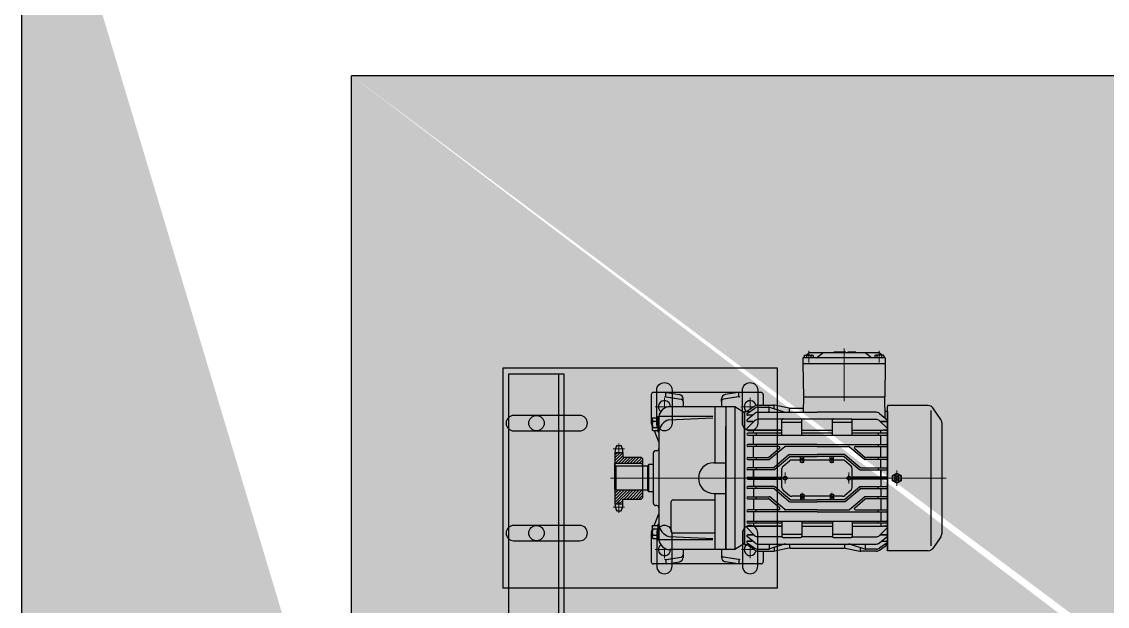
# Model space of a CAD drawing. Header units: millimetres. Extents: x 2370 to 266135, y -585395 to 33485.
# Drawn here: x 239838 to 241814, y 23915 to 24979 of the extents above; entities that cross this region are included whole.
import ezdxf
from ezdxf.lldxf.tags import DXFTag

# ---------------------------------------------------------------- set-up
doc = ezdxf.new("R2010")
doc.units = ezdxf.units.MM
doc.layers.add('0해치', color=253, linetype='Continuous', lineweight=9)
doc.layers.add('CENTER', color=1, linetype='CENTER', lineweight=9)
for name, color, linetype in [('2', 1, 'CENTER'), ('3', 3, 'Continuous'), ('지상3층 평면도$0$A-ST-CONC', 2, 'Continuous'), ('치수', 3, 'Continuous')]:
    doc.layers.add(name, color=color, linetype=linetype)
tags = doc.linetypes.add('CENTER', pattern=[2, 1.25, -0.25, 0.25, -0.25]).pattern_tags.tags
tags[10:11] = [DXFTag(74, 4), DXFTag(75, 0), DXFTag(340, '0'), DXFTag(46, 1.0), DXFTag(50, 0.0), DXFTag(44, 0.0), DXFTag(45, 0.0)]
tags[8:9] = [DXFTag(74, 4), DXFTag(75, 0), DXFTag(340, '0'), DXFTag(46, 1.0), DXFTag(50, 0.0), DXFTag(44, 0.0), DXFTag(45, 0.0)]
tags[6:7] = [DXFTag(74, 4), DXFTag(75, 0), DXFTag(340, '0'), DXFTag(46, 1.0), DXFTag(50, 0.0), DXFTag(44, 0.0), DXFTag(45, 0.0)]
tags[4:5] = [DXFTag(74, 4), DXFTag(75, 0), DXFTag(340, '0'), DXFTag(46, 1.0), DXFTag(50, 0.0), DXFTag(44, 0.0), DXFTag(45, 0.0)]
tags = doc.linetypes.add('CENTER2', pattern=[1.125, 0.75, -0.125, 0.125, -0.125]).pattern_tags.tags
tags[10:11] = [DXFTag(74, 4), DXFTag(75, 0), DXFTag(340, '0'), DXFTag(46, 1.0), DXFTag(50, 0.0), DXFTag(44, 0.0), DXFTag(45, 0.0)]
tags[8:9] = [DXFTag(74, 4), DXFTag(75, 0), DXFTag(340, '0'), DXFTag(46, 1.0), DXFTag(50, 0.0), DXFTag(44, 0.0), DXFTag(45, 0.0)]
tags[6:7] = [DXFTag(74, 4), DXFTag(75, 0), DXFTag(340, '0'), DXFTag(46, 1.0), DXFTag(50, 0.0), DXFTag(44, 0.0), DXFTag(45, 0.0)]
tags[4:5] = [DXFTag(74, 4), DXFTag(75, 0), DXFTag(340, '0'), DXFTag(46, 1.0), DXFTag(50, 0.0), DXFTag(44, 0.0), DXFTag(45, 0.0)]

# ---------------------------------------------------------------- blocks, each defined once
blk = doc.blocks.new('T111')
at = {"layer": '치수', "color": 6, "linetype": 'Continuous'}
for p, q in [((40920.83, 9237.83), (41170.83, 9237.83)), ((40920.83, 9237.83), (40920.83, 9037.83)), ((41170.83, 9037.83), (41170.83, 9237.83)), ((40920.83, 9037.83), (41170.83, 9037.83))]:
    blk.add_line(p, q, dxfattribs=at)
for points in [[(40952.83, 9187.83), (40952.83, 9217.83, 1), (40938.83, 9217.83), (40938.83, 9187.83, 1)], [(41030.83, 9187.83), (41030.83, 9217.83, 1), (41016.83, 9217.83), (41016.83, 9187.83, 1)], [(41100.83, 9180.83), (41160.83, 9180.83, 1), (41160.83, 9194.83), (41100.83, 9194.83, 1)], [(40952.83, 9087.83), (40952.83, 9057.83, -1), (40938.83, 9057.83), (40938.83, 9087.83, -1)], [(41030.83, 9087.83), (41030.83, 9057.83, -1), (41016.83, 9057.83), (41016.83, 9087.83, -1)], [(41100.83, 9080.83), (41160.83, 9080.83, 1), (41160.83, 9094.83), (41100.83, 9094.83, 1)]]:
    blk.add_lwpolyline(points, format="xyb", close=True, dxfattribs=at)
blk = doc.blocks.new('SD')
for p, q in [((722.29, -127.34), (728.13, -122.44)), ((730.05, -121.74), (776.38, -121.74)), ((784.14, -127.34), (778.31, -122.44)), ((721.22, -129.64), (721.22, -146.84)), ((785.22, -129.64), (785.22, -146.84)), ((722.29, -149.14), (728.13, -154.04)), ((730.05, -154.74), (776.38, -154.74)), ((784.14, -149.14), (778.31, -154.04))]:
    blk.add_line(p, q)
for centre, start, end in [((724.22, -129.64), 130, 180), ((730.05, -124.74), 90, 130), ((776.38, -124.74), 50, 90), ((782.22, -129.64), 0, 50), ((724.22, -146.84), 180, 230), ((782.22, -146.84), 310, 0), ((730.05, -151.74), 230, 270), ((776.38, -151.74), 270, 310)]:
    blk.add_arc(centre, 3, start, end)
blk = doc.blocks.new('UUY')
h = blk.add_hatch()
h.set_pattern_fill('ANSI31', color=6, scale=0.6)
h.set_pattern_definition([(45, (-478288.1749, -22949.0333), (-1.347038418, 1.347038418), [])])
h.paths.add_polyline_path([(40661.2, 9613.45), (40661.2, 9625.93), (40654, 9625.93), (40654, 9621.45), (40637.2, 9621.45), (40636.2, 9620.45), (40636.2, 9613.45)])
h.paths.add_polyline_path([(40636.2, 9588.95), (40636.2, 9584.45), (40637.2, 9583.45), (40654, 9583.45), (40654, 9578.97), (40661.2, 9578.97), (40661.2, 9588.95)])
h = blk.add_hatch(color=256)
h.paths.add_polyline_path([(40441.83, 9488.45), (40441.83, 9487.95), (40449.31, 9487.95), (40449.31, 9488.45)])
h.paths.add_polyline_path([(40461.93, 9487.95), (40461.93, 9488.45), (40451.18, 9488.45), (40451.18, 9487.95)])
for p, q in [((40526.2, 9668.9), (40526.2, 9678.45)), ((40528.2, 9680.45), (40626.2, 9680.45)), ((40548.55, 9677.01), (40548.55, 9680.02)), ((40548.55, 9676.5), (40560.2, 9674.6)), ((40549.19, 9676.4), (40562.52, 9674.22)), ((40549.2, 9680.45), (40560.84, 9678.55)), ((40549.2, 9680.45), (40560.84, 9678.55)), ((40549.2, 9680.45), (40560.84, 9678.55)), ((40564.2, 9667.45), (40564.2, 9674.6)), ((40599.2, 9667.45), (40599.2, 9674.6)), ((40614.21, 9676.4), (40600.88, 9674.22)), ((40614.2, 9680.45), (40602.55, 9678.55)), ((40614.2, 9680.45), (40602.55, 9678.55)), ((40614.84, 9676.5), (40603.2, 9674.6)), ((40614.84, 9677.01), (40614.84, 9680.02)), ((40628.2, 9652.45), (40628.2, 9678.45)), ((40364.6, 9655.74), (40372.01, 9666.32)), ((40373.8, 9541.02), (40373.8, 9663.89)), ((40376.1, 9668.45), (40413.2, 9668.45)), ((40413.2, 9668.45), (40413.2, 9537.45)), ((40413.2, 9602.45), (40413.2, 9668.45)), ((40413.2, 9668.45), (40413.2, 9537.45)), ((40413.2, 9602.45), (40413.2, 9668.45)), ((40420.48, 9668.01), (40413.2, 9662.95)), ((40413.2, 9541.95), (40413.2, 9662.95)), ((40413.2, 9662.95), (40415.98, 9662.95)), ((40413.2, 9662.95), (40413.86, 9662.95)), ((40413.2, 9662.95), (40415.98, 9662.95)), ((40413.46, 9661.18), (40420.48, 9666.1)), ((40423.33, 9668.9), (40437.55, 9668.9)), ((40423.35, 9667.01), (40432.65, 9667.01)), ((40506.46, 9662.4), (40423.55, 9662.4)), ((40433.42, 9662.4), (40433.42, 9666.95)), ((40447.2, 9662.64), (40434.16, 9666.78)), ((40438.02, 9665.55), (40438.02, 9668.87)), ((40451.74, 9666.28), (40438.48, 9668.81)), ((40452.2, 9662.4), (40452.2, 9666.21)), ((40501.73, 9666.19), (40452.67, 9666.19)), ((40502.2, 9662.4), (40502.2, 9666.21)), ((40502.66, 9666.28), (40515.92, 9668.81)), ((40530.85, 9662.4), (40506.46, 9662.4)), ((40507.2, 9662.64), (40520.23, 9666.78)), ((40516.38, 9665.55), (40516.38, 9668.87)), ((40531.07, 9668.9), (40516.85, 9668.9)), ((40520.97, 9662.4), (40520.97, 9666.95)), ((40531.05, 9667.01), (40521.75, 9667.01)), ((40533.92, 9668), (40541.2, 9662.95)), ((40540.94, 9661.18), (40533.92, 9666.1)), ((40543.2, 9662.95), (40538.41, 9662.95)), ((40543.2, 9662.95), (40538.41, 9662.95)), ((40543.2, 9662.95), (40540.54, 9662.95)), ((40543.2, 9662.95), (40540.54, 9662.95)), ((40543.2, 9662.95), (40540.54, 9662.95)), ((40543.2, 9662.95), (40540.54, 9662.95)), ((40543.2, 9661.95), (40552.2, 9667.45)), ((40543.2, 9541.95), (40543.2, 9662.95)), ((40543.2, 9541.95), (40543.2, 9662.95)), ((40543.2, 9662.45), (40543.2, 9660.45)), ((40543.2, 9542.45), (40543.2, 9662.45)), ((40543.2, 9662.45), (40543.2, 9660.45)), ((40543.2, 9542.45), (40543.2, 9662.45)), ((40543.2, 9662.45), (40543.2, 9660.45)), ((40543.2, 9542.95), (40543.2, 9661.95)), ((40552.2, 9537.45), (40552.2, 9667.45)), ((40552.2, 9667.45), (40560.2, 9667.45)), ((40560.2, 9667.45), (40560.2, 9555.45)), ((40560.2, 9667.45), (40611.2, 9667.45)), ((40560.2, 9537.45), (40560.2, 9667.45)), ((40560.2, 9539.18), (40560.2, 9665.72)), ((40570.24, 9616.45), (40570.24, 9667.45)), ((40363.7, 9552.03), (40363.7, 9652.87)), ((40420.39, 9661.28), (40413.46, 9655.64)), ((40420.31, 9654.54), (40413.46, 9647.79)), ((40418.38, 9659.64), (40414.1, 9659.64)), ((40414.1, 9654.1), (40419.87, 9654.1)), ((40419.87, 9654.1), (40414.16, 9654.1)), ((40419.2, 9653.44), (40419.2, 9654.1)), ((40445.35, 9655.98), (40423.82, 9655.98)), ((40445.2, 9641.55), (40445.2, 9655.45)), ((40463.2, 9653.45), (40445.2, 9653.45)), ((40462.2, 9656.45), (40446.2, 9656.45)), ((40463.05, 9655.98), (40491.35, 9655.98)), ((40463.2, 9641.55), (40463.2, 9655.45)), ((40491.2, 9641.55), (40491.2, 9655.45)), ((40509.2, 9653.45), (40491.2, 9653.45)), ((40508.2, 9656.45), (40492.2, 9656.45)), ((40509.05, 9655.98), (40530.58, 9655.98)), ((40509.2, 9641.55), (40509.2, 9655.45)), ((40534.01, 9661.28), (40540.94, 9655.64)), ((40534.09, 9654.54), (40540.94, 9647.79)), ((40540.3, 9654.1), (40534.53, 9654.1)), ((40535.2, 9653.44), (40535.2, 9654.1)), ((40535.46, 9654.1), (40540.3, 9654.1)), ((40536.02, 9659.64), (40540.3, 9659.64)), ((40540.3, 9659.64), (40536.5, 9659.64)), ((40543.2, 9660.45), (40543.2, 9544.45)), ((40543.2, 9660.45), (40543.2, 9544.45)), ((40570.24, 9652.45), (40608.24, 9652.45)), ((40572.24, 9658.45), (40621.2, 9658.45)), ((40612.2, 9655.5), (40572.24, 9657.36)), ((40622.2, 9658.45), (40621.2, 9658.45)), ((40621.2, 9644.45), (40621.2, 9658.45)), ((40621.2, 9547.45), (40621.2, 9657.45)), ((40622.2, 9644.45), (40622.2, 9658.45)), ((40626.75, 9657.23), (40622.2, 9657.23)), ((40626.75, 9654.34), (40622.2, 9654.34)), ((40627.2, 9656.45), (40626.75, 9657.23)), ((40627.2, 9646.45), (40627.2, 9656.45)), ((40628.05, 9651.7), (40627.2, 9649.6)), ((40415.5, 9646.25), (40414.1, 9646.25)), ((40414.1, 9646.25), (40417, 9646.25)), ((40414.1, 9643.35), (40445.2, 9643.35)), ((40445.2, 9646.25), (40417, 9646.25)), ((40419.2, 9643.35), (40419.2, 9646.25)), ((40421.77, 9643.35), (40421.77, 9641.55)), ((40491.2, 9646.25), (40463.2, 9646.25)), ((40463.2, 9643.35), (40491.2, 9643.35)), ((40509.2, 9646.25), (40540.3, 9646.25)), ((40540.3, 9646.25), (40509.2, 9646.25)), ((40540.3, 9646.25), (40509.2, 9646.25)), ((40509.2, 9643.35), (40540.3, 9643.35)), ((40532.63, 9643.35), (40532.63, 9641.55)), ((40535.2, 9643.35), (40535.2, 9646.25)), ((40540.3, 9646.25), (40538.34, 9646.25)), ((40539.84, 9646.25), (40540.3, 9646.25)), ((40610.24, 9624.45), (40610.24, 9650.45)), ((40625.61, 9645.68), (40621.2, 9634.81)), ((40622.2, 9644.45), (40621.2, 9644.45)), ((40626.75, 9648.57), (40622.2, 9648.57)), ((40626.75, 9645.68), (40622.2, 9645.68)), ((40627.2, 9646.45), (40626.75, 9645.68)), ((40463.2, 9641.55), (40414.1, 9641.55)), ((40477.2, 9633.05), (40414.1, 9633.05)), ((40419.2, 9633.05), (40419.2, 9641.55)), ((40421.77, 9633.05), (40421.77, 9631.25)), ((40509.2, 9641.55), (40463.2, 9641.55)), ((40477.2, 9633.05), (40540.3, 9633.05)), ((40540.3, 9641.55), (40509.2, 9641.55)), ((40532.63, 9633.05), (40532.63, 9631.25)), ((40535.2, 9633.05), (40535.2, 9641.55)), ((40659.6, 9632.31), (40655.6, 9632.31)), ((40442.39, 9631.25), (40414.1, 9631.25)), ((40419.2, 9621.15), (40419.2, 9631.25)), ((40443.03, 9629.49), (40433.38, 9621.39)), ((40447.66, 9631.02), (40434.03, 9619.59)), ((40451.59, 9623.62), (40437.97, 9612.19)), ((40477.2, 9631.25), (40448.3, 9631.25)), ((40452.24, 9623.85), (40477.2, 9623.85)), ((40452.89, 9622.05), (40477.2, 9622.05)), ((40462.2, 9616.95), (40462.2, 9622.05)), ((40465.2, 9616.95), (40465.2, 9622.05)), ((40477.2, 9631.25), (40506.1, 9631.25)), ((40502.16, 9623.85), (40477.2, 9623.85)), ((40501.51, 9622.05), (40477.2, 9622.05)), ((40489.2, 9616.95), (40489.2, 9622.05)), ((40492.2, 9616.95), (40492.2, 9622.05)), ((40502.8, 9623.62), (40516.43, 9612.19)), ((40506.74, 9631.02), (40520.37, 9619.59)), ((40511.37, 9629.49), (40521.02, 9621.39)), ((40512.01, 9631.25), (40540.3, 9631.25)), ((40535.2, 9621.15), (40535.2, 9631.25)), ((40570.24, 9622.45), (40608.24, 9622.45)), ((40623.2, 9627.45), (40624.2, 9627.45)), ((40626.2, 9625.45), (40626.2, 9579.45)), ((40661.2, 9625.93), (40654, 9625.93)), ((40654, 9625.93), (40654, 9621.45)), ((40661.2, 9578.97), (40661.2, 9625.93)), ((40414.1, 9621.15), (40432.73, 9621.15)), ((40414.1, 9619.35), (40433.39, 9619.35)), ((40419.2, 9611.95), (40419.2, 9619.35)), ((40419.2, 9611.95), (40419.2, 9619.35)), ((40421.77, 9621.15), (40421.77, 9619.35)), ((40452.25, 9621.82), (40438.62, 9610.39)), ((40465.2, 9620.45), (40462.2, 9620.45)), ((40465.2, 9619.15), (40462.2, 9619.15)), ((40465.2, 9616.95), (40462.2, 9616.95)), ((40465.2, 9616.95), (40462.2, 9616.95)), ((40492.2, 9620.45), (40489.2, 9620.45)), ((40492.2, 9619.15), (40489.2, 9619.15)), ((40492.2, 9616.95), (40489.2, 9616.95)), ((40492.2, 9616.95), (40489.2, 9616.95)), ((40502.15, 9621.82), (40515.77, 9610.39)), ((40540.3, 9619.35), (40521.01, 9619.35)), ((40540.3, 9621.15), (40521.66, 9621.15)), ((40532.63, 9621.15), (40532.63, 9619.35)), ((40535.2, 9611.95), (40535.2, 9619.35)), ((40535.2, 9611.95), (40535.2, 9619.35)), ((40571.2, 9616.45), (40560.2, 9616.45)), ((40626.2, 9614.95), (40630.2, 9614.95)), ((40626.2, 9614.95), (40626.2, 9589.95)), ((40630.2, 9614.95), (40631.2, 9613.95)), ((40630.2, 9614.95), (40630.2, 9589.95)), ((40631.2, 9613.95), (40631.2, 9590.95)), ((40631.2, 9613.45), (40660.2, 9613.45)), ((40636.2, 9620.45), (40637.2, 9621.45)), ((40636.2, 9584.45), (40636.2, 9620.45)), ((40636.2, 9613.45), (40661.2, 9613.45)), ((40654, 9621.45), (40637.2, 9621.45)), ((40660.2, 9613.45), (40660.2, 9591.45)), ((40660.2, 9613.45), (40661.2, 9612.45)), ((40661.2, 9612.45), (40661.2, 9592.45)), ((40402.53, 9603.61), (40403.51, 9602.62)), ((40403.51, 9602.28), (40402.53, 9601.3)), ((40403.54, 9604.62), (40404.53, 9603.64)), ((40405.85, 9604.62), (40404.87, 9603.64)), ((40406.87, 9603.61), (40405.89, 9602.62)), ((40405.89, 9602.28), (40406.87, 9601.3)), ((40437.33, 9611.95), (40414.1, 9611.95)), ((40437.98, 9610.15), (40414.1, 9610.15)), ((40414.1, 9603.35), (40445.2, 9603.35)), ((40419.2, 9603.35), (40419.2, 9610.15)), ((40421.77, 9611.95), (40421.77, 9610.15)), ((40421.77, 9601.55), (40421.77, 9603.35)), ((40421.77, 9603.35), (40421.77, 9601.55)), ((40440.2, 9603.35), (40440.2, 9601.55)), ((40443.2, 9603.35), (40443.2, 9601.55)), ((40445.5, 9602.45), (40450.9, 9602.45)), ((40445.5, 9602.45), (40450.9, 9602.45)), ((40445.5, 9602.45), (40450.9, 9602.45)), ((40445.5, 9602.45), (40450.9, 9602.45)), ((40448.2, 9605.15), (40448.2, 9599.75)), ((40448.2, 9605.15), (40448.2, 9599.75)), ((40448.2, 9605.15), (40448.2, 9599.75)), ((40448.2, 9605.15), (40448.2, 9599.75)), ((40503.5, 9602.45), (40508.9, 9602.45)), ((40540.3, 9603.35), (40509.2, 9603.35)), ((40511.2, 9603.35), (40511.2, 9601.55)), ((40514.2, 9603.35), (40514.2, 9601.55)), ((40516.42, 9610.15), (40540.3, 9610.15)), ((40517.07, 9611.95), (40540.3, 9611.95)), ((40532.63, 9611.95), (40532.63, 9610.15)), ((40532.63, 9601.55), (40532.63, 9603.35)), ((40532.63, 9603.35), (40532.63, 9601.55)), ((40535.2, 9603.35), (40535.2, 9610.15)), ((40404.53, 9601.26), (40403.54, 9600.28)), ((40404.87, 9601.26), (40405.85, 9600.28)), ((40414.1, 9601.55), (40445.2, 9601.55)), ((40437.98, 9594.75), (40414.1, 9594.75)), ((40437.33, 9592.95), (40414.1, 9592.95)), ((40419.2, 9594.75), (40419.2, 9601.55)), ((40419.2, 9601.55), (40419.2, 9594.75)), ((40419.2, 9601.55), (40419.2, 9594.75)), ((40419.2, 9592.95), (40419.2, 9585.55)), ((40419.2, 9592.95), (40419.2, 9585.55)), ((40421.77, 9592.95), (40421.77, 9594.75)), ((40451.59, 9581.29), (40437.97, 9592.72)), ((40452.25, 9583.09), (40438.62, 9594.52)), ((40502.15, 9583.09), (40515.77, 9594.52)), ((40502.8, 9581.29), (40516.43, 9592.72)), ((40540.3, 9601.55), (40509.2, 9601.55)), ((40516.42, 9594.75), (40540.3, 9594.75)), ((40517.07, 9592.95), (40540.3, 9592.95)), ((40532.63, 9592.95), (40532.63, 9594.75)), ((40535.2, 9594.75), (40535.2, 9601.55)), ((40535.2, 9601.55), (40535.2, 9594.75)), ((40535.2, 9601.55), (40535.2, 9594.75)), ((40535.2, 9592.95), (40535.2, 9585.55)), ((40535.2, 9592.95), (40535.2, 9585.55)), ((40660.2, 9591.45), (40661.2, 9592.45)), ((40661.2, 9592.45), (40661.2, 9588.95)), ((40414.1, 9585.55), (40433.39, 9585.55)), ((40414.1, 9583.75), (40432.73, 9583.75)), ((40419.2, 9583.75), (40419.2, 9573.65)), ((40421.77, 9583.75), (40421.77, 9585.55)), ((40443.03, 9575.42), (40433.38, 9583.52)), ((40447.66, 9573.89), (40434.03, 9585.32)), ((40452.89, 9582.85), (40477.2, 9582.85)), ((40462.2, 9587.95), (40462.2, 9582.85)), ((40465.2, 9587.95), (40462.2, 9587.95)), ((40465.2, 9587.95), (40462.2, 9587.95)), ((40465.2, 9585.75), (40462.2, 9585.75)), ((40465.2, 9584.45), (40462.2, 9584.45)), ((40465.2, 9587.95), (40465.2, 9582.85)), ((40501.51, 9582.85), (40477.2, 9582.85)), ((40489.2, 9587.95), (40489.2, 9582.85)), ((40492.2, 9587.95), (40489.2, 9587.95)), ((40492.2, 9587.95), (40489.2, 9587.95)), ((40492.2, 9585.75), (40489.2, 9585.75)), ((40492.2, 9584.45), (40489.2, 9584.45)), ((40492.2, 9587.95), (40492.2, 9582.85)), ((40506.74, 9573.89), (40520.37, 9585.32)), ((40511.37, 9575.42), (40521.02, 9583.52)), ((40540.3, 9585.55), (40521.01, 9585.55)), ((40540.3, 9583.75), (40521.66, 9583.75)), ((40532.63, 9583.75), (40532.63, 9585.55)), ((40535.2, 9583.75), (40535.2, 9573.65)), ((40571.2, 9588.45), (40560.2, 9588.45)), ((40570.24, 9537.45), (40570.24, 9588.45)), ((40626.2, 9589.95), (40630.2, 9589.95)), ((40630.2, 9589.95), (40631.2, 9590.95)), ((40631.2, 9591.45), (40660.2, 9591.45)), ((40636.2, 9591.45), (40636.2, 9588.95)), ((40636.2, 9591.45), (40661.2, 9591.45)), ((40661.2, 9588.95), (40636.2, 9588.95)), ((40637.2, 9583.45), (40636.2, 9584.45)), ((40654, 9583.45), (40637.2, 9583.45)), ((40654, 9578.97), (40654, 9583.45)), ((40442.39, 9573.65), (40414.1, 9573.65)), ((40421.77, 9571.85), (40421.77, 9573.65)), ((40477.2, 9573.65), (40448.3, 9573.65)), ((40452.24, 9581.05), (40477.2, 9581.05)), ((40502.16, 9581.05), (40477.2, 9581.05)), ((40477.2, 9573.65), (40506.1, 9573.65)), ((40512.01, 9573.65), (40540.3, 9573.65)), ((40532.63, 9571.85), (40532.63, 9573.65)), ((40623.2, 9577.45), (40624.2, 9577.45)), ((40661.2, 9578.97), (40654, 9578.97)), ((40659.6, 9572.6), (40655.6, 9572.6)), ((40477.2, 9571.85), (40414.1, 9571.85)), ((40463.2, 9563.35), (40414.1, 9563.35)), ((40419.2, 9571.85), (40419.2, 9563.35)), ((40421.77, 9561.55), (40421.77, 9563.35)), ((40445.2, 9563.35), (40445.2, 9549.45)), ((40509.2, 9563.35), (40463.2, 9563.35)), ((40463.2, 9563.35), (40463.2, 9549.45)), ((40477.2, 9571.85), (40540.3, 9571.85)), ((40491.2, 9563.35), (40491.2, 9549.45)), ((40540.3, 9563.35), (40509.2, 9563.35)), ((40509.2, 9563.35), (40509.2, 9549.45)), ((40532.63, 9561.55), (40532.63, 9563.35)), ((40535.2, 9571.85), (40535.2, 9563.35)), ((40625.61, 9559.22), (40621.2, 9570.1)), ((40420.31, 9550.36), (40413.46, 9557.11)), ((40414.1, 9561.55), (40445.2, 9561.55)), ((40415.5, 9558.65), (40414.1, 9558.65)), ((40414.1, 9558.65), (40417, 9558.65)), ((40445.2, 9558.65), (40417, 9558.65)), ((40419.2, 9561.55), (40419.2, 9558.65)), ((40419.2, 9561.55), (40419.2, 9558.65)), ((40463.2, 9561.55), (40491.2, 9561.55)), ((40491.2, 9558.65), (40463.2, 9558.65)), ((40509.2, 9561.55), (40540.3, 9561.55)), ((40509.2, 9558.65), (40540.3, 9558.65)), ((40540.3, 9558.65), (40509.2, 9558.65)), ((40540.3, 9558.65), (40509.2, 9558.65)), ((40534.09, 9550.36), (40540.94, 9557.11)), ((40535.2, 9561.55), (40535.2, 9558.65)), ((40540.3, 9558.65), (40538.34, 9558.65)), ((40539.84, 9558.65), (40540.3, 9558.65)), ((40560.2, 9537.45), (40560.2, 9555.45)), ((40622.2, 9560.45), (40621.2, 9560.45)), ((40621.2, 9546.45), (40621.2, 9560.45)), ((40622.2, 9546.45), (40622.2, 9560.45)), ((40626.75, 9559.22), (40622.2, 9559.22)), ((40626.75, 9556.34), (40622.2, 9556.34)), ((40627.2, 9558.45), (40626.75, 9559.22)), ((40627.2, 9548.45), (40627.2, 9558.45)), ((40628.05, 9553.2), (40627.2, 9555.31)), ((40364.6, 9549.16), (40372.01, 9538.58)), ((40364.6, 9549.16), (40372.01, 9538.58)), ((40420.39, 9543.62), (40413.46, 9549.26)), ((40418.93, 9550.8), (40414.1, 9550.8)), ((40414.1, 9550.8), (40419.87, 9550.8)), ((40415.36, 9547.71), (40415.7, 9528.45)), ((40445.35, 9548.92), (40423.82, 9548.92)), ((40463.2, 9551.45), (40445.2, 9551.45)), ((40462.2, 9548.45), (40446.2, 9548.45)), ((40463.05, 9548.92), (40491.35, 9548.92)), ((40509.2, 9551.45), (40491.2, 9551.45)), ((40508.2, 9548.45), (40492.2, 9548.45)), ((40509.05, 9548.92), (40530.58, 9548.92)), ((40540.94, 9543.72), (40533.92, 9538.8)), ((40534.01, 9543.62), (40540.94, 9549.26)), ((40540.3, 9550.8), (40534.53, 9550.8)), ((40535.2, 9551.46), (40535.2, 9550.8)), ((40535.46, 9550.8), (40540.3, 9550.8)), ((40536.02, 9545.26), (40540.3, 9545.26)), ((40543.2, 9542.95), (40552.2, 9537.45)), ((40612.2, 9549.41), (40572.24, 9547.54)), ((40572.24, 9546.45), (40621.2, 9546.45)), ((40622.2, 9546.45), (40621.2, 9546.45)), ((40626.75, 9550.56), (40622.2, 9550.56)), ((40626.75, 9547.68), (40622.2, 9547.68)), ((40627.2, 9548.45), (40626.75, 9547.68)), ((40628.2, 9526.45), (40628.2, 9552.45)), ((40376.1, 9536.45), (40413.2, 9536.45)), ((40376.1, 9536.45), (40413.2, 9536.45)), ((40413.2, 9541.95), (40415.46, 9541.95)), ((40413.2, 9536.45), (40413.2, 9537.45)), ((40423.54, 9542.5), (40477.2, 9542.5)), ((40530.85, 9542.5), (40477.2, 9542.5)), ((40489.7, 9528.45), (40489.94, 9542.45)), ((40501.73, 9538.71), (40489.88, 9538.71)), ((40502.2, 9542.5), (40502.2, 9538.69)), ((40502.66, 9538.62), (40515.92, 9536.09)), ((40507.2, 9542.26), (40520.23, 9538.12)), ((40516.38, 9539.35), (40516.38, 9536.03)), ((40531.07, 9536.01), (40516.85, 9536.01)), ((40520.97, 9542.5), (40520.97, 9537.95)), ((40531.05, 9537.89), (40521.75, 9537.89)), ((40526.2, 9526.45), (40526.2, 9536.01)), ((40533.92, 9536.9), (40541.2, 9541.95)), ((40533.92, 9536.9), (40541.2, 9541.95)), ((40543.2, 9541.95), (40538.41, 9541.95)), ((40543.2, 9541.95), (40538.41, 9541.95)), ((40552.2, 9537.45), (40560.2, 9537.45)), ((40560.2, 9537.45), (40611.2, 9537.45)), ((40564.2, 9530.3), (40564.2, 9537.45)), ((40599.2, 9532.66), (40599.2, 9537.45)), ((40415.2, 9498.45), (40415.7, 9528.45)), ((40489.7, 9528.45), (40415.7, 9528.45)), ((40490.2, 9498.45), (40489.7, 9528.45)), ((40528.2, 9524.45), (40626.2, 9524.45)), ((40548.55, 9528.4), (40560.2, 9530.3)), ((40548.55, 9527.89), (40548.55, 9524.88)), ((40549.19, 9528.5), (40562.52, 9530.68)), ((40549.2, 9524.45), (40560.84, 9526.36)), ((40549.2, 9524.45), (40560.84, 9526.36)), ((40564.2, 9532.66), (40564.2, 9530.3)), ((40599.2, 9532.66), (40599.2, 9530.3)), ((40614.21, 9528.5), (40600.88, 9530.68)), ((40614.2, 9524.45), (40602.55, 9526.36)), ((40614.84, 9528.4), (40603.2, 9530.3)), ((40614.84, 9527.89), (40614.84, 9524.88)), ((40415.2, 9498.45), (40490.2, 9498.45)), ((40415.31, 9493.31), (40415.2, 9498.45)), ((40490.08, 9493.31), (40490.2, 9498.45)), ((40415.39, 9492.95), (40490.01, 9492.95)), ((40415.68, 9492.56), (40416.63, 9491.78)), ((40416.65, 9490.9), (40417.2, 9490.59)), ((40418.13, 9490.55), (40420.42, 9488.68)), ((40421.05, 9488.45), (40484.34, 9488.45)), ((40424.74, 9490.9), (40424.2, 9490.59)), ((40427.7, 9492.95), (40433.34, 9488.45)), ((40441.83, 9487.95), (40441.83, 9488.45)), ((40441.83, 9488.45), (40461.93, 9488.45)), ((40441.83, 9487.95), (40449.31, 9487.95)), ((40451.18, 9487.95), (40461.93, 9487.95)), ((40461.93, 9487.95), (40461.93, 9488.45)), ((40477.7, 9492.95), (40472.05, 9488.45)), ((40480.85, 9490.9), (40481.39, 9490.59)), ((40487.26, 9490.55), (40484.97, 9488.68)), ((40488.93, 9490.9), (40488.39, 9490.59)), ((40489.71, 9492.56), (40488.93, 9491.92))]:
    blk.add_line(p, q)
at = {"color": 1, "linetype": 'CENTER2', "lineweight": 15, "ltscale": 0.5}
for p, q in [((40657.6, 9633.87), (40657.6, 9624.11)), ((40662.84, 9628.99), (40652.36, 9628.99)), ((40662.84, 9575.92), (40652.36, 9575.92)), ((40657.6, 9571.04), (40657.6, 9580.8))]:
    blk.add_line(p, q, dxfattribs=at)
at = {"extrusion": (-0.5, 0.866025, 0)}
for p, q in [((40400.7, 9604.76), (40404.7, 9607.07)), ((40408.7, 9600.14), (40404.7, 9597.83))]:
    blk.add_line(p, q, dxfattribs=at)
at = {"extrusion": (1, -3.67382e-16, 0)}
for p, q in [((40400.7, 9600.14), (40400.7, 9604.76)), ((40408.7, 9604.76), (40408.7, 9600.14)), ((40416.65, 9490.9), (40416.65, 9492.99)), ((40418.68, 9490.9), (40418.68, 9492.99)), ((40422.72, 9490.9), (40422.72, 9492.99)), ((40424.74, 9490.9), (40424.74, 9492.99))]:
    blk.add_line(p, q, dxfattribs=at)
at = {"extrusion": (0.5, 0.866025, 0)}
for p, q in [((40404.7, 9607.07), (40408.7, 9604.76)), ((40404.7, 9597.83), (40400.7, 9600.14))]:
    blk.add_line(p, q, dxfattribs=at)
at = {"extrusion": (-3.67382e-16, -1, 0)}
for p, q in [((40417.2, 9490.59), (40424.2, 9490.59)), ((40488.39, 9490.59), (40481.39, 9490.59))]:
    blk.add_line(p, q, dxfattribs=at)
at = {"extrusion": (-1, 3.67382e-16, 0)}
for p, q in [((40480.85, 9490.9), (40480.85, 9492.99)), ((40482.87, 9490.9), (40482.87, 9492.99)), ((40486.91, 9490.9), (40486.91, 9492.99)), ((40488.93, 9490.9), (40488.93, 9492.99))]:
    blk.add_line(p, q, dxfattribs=at)
for centre, radius in [((40404.7, 9602.45), 4), ((40448.2, 9602.45), 1.7), ((40506.2, 9602.45), 1.7)]:
    blk.add_circle(centre, radius)
for centre, radius, start, end in [((40528.2, 9678.45), 2, 90, 180), ((40538.2, 9667.45), 5.5, 305.0968, 168.15242), ((40548.39, 9673.51), 3, 86.79631, 113.72262), ((40560.2, 9674.6), 4, 0, 80.71471), ((40562.2, 9672.25), 2, 0, 80.71471), ((40603.2, 9674.6), 4, 99.28529, 180), ((40601.2, 9672.25), 2, 99.28529, 180), ((40616.2, 9667.45), 5.5, 306.86147, 180), ((40615.01, 9673.51), 3, 66.27738, 93.20369), ((40626.2, 9678.45), 2, 0, 90), ((40376.1, 9663.45), 5, 90, 145), ((40423.55, 9657.4), 5, 90, 129.1501), ((40423.33, 9663.9), 5, 90, 124.7499), ((40423.35, 9662.01), 5, 90, 125.06304), ((40432.65, 9662.01), 5, 72.38092, 90), ((40437.55, 9663.9), 5, 79.20295, 90), ((40448.71, 9667.4), 5, 252.38092, 270), ((40452.67, 9671.19), 5, 259.20295, 270), ((40501.73, 9671.19), 5, 270, 280.79705), ((40505.69, 9667.4), 5, 270, 287.61908), ((40516.85, 9663.9), 5, 90, 100.79705), ((40521.75, 9662.01), 5, 90, 107.61908), ((40530.85, 9657.4), 5, 50.84337, 90), ((40531.05, 9662.01), 5, 54.93069, 90), ((40531.07, 9663.9), 5, 55.24405, 90), ((40611.16, 9657.35), 10.1, 6.23784, 89.78773), ((40368.7, 9652.87), 5, 145, 180), ((40414.1, 9660.54), 0.9, 135, 270), ((40414.1, 9655), 0.9, 135, 270), ((40423.82, 9650.98), 5, 90, 134.59532), ((40446.2, 9655.45), 1, 90, 180), ((40462.2, 9655.45), 1, 0, 90), ((40492.2, 9655.45), 1, 90, 180), ((40508.2, 9655.45), 1, 0, 90), ((40530.58, 9650.98), 5, 45.39801, 90), ((40540.3, 9660.54), 0.9, 270, 45), ((40540.3, 9655), 0.9, 270, 45), ((40608.24, 9650.45), 2, 0, 90), ((40608.4, 9643.21), 12.86, 5.53643, 72.81847), ((40624.64, 9655.78), 2.56, 325.61575, 34.38425), ((40617.65, 9651.45), 9.55, 342.41205, 17.58795), ((40626.2, 9652.45), 2, 299.0303, 0), ((40414.1, 9647.15), 0.9, 135, 270), ((40414.1, 9642.45), 0.9, 90, 270), ((40540.3, 9647.15), 0.9, 270, 45), ((40540.3, 9642.45), 0.9, 270, 90), ((40624.64, 9647.12), 2.56, 325.61575, 34.38425), ((40414.1, 9632.15), 0.9, 90, 270), ((40540.3, 9632.15), 0.9, 270, 90), ((40667.5, 9625.93), 13.5, 151.82159, 180), ((40647.7, 9625.93), 13.5, 0, 28.17841), ((40442.39, 9630.25), 1, 310, 90), ((40448.3, 9630.25), 1, 90, 130), ((40452.24, 9622.85), 1, 90, 130), ((40452.89, 9621.05), 1, 90, 130), ((40501.51, 9621.05), 1, 50, 90), ((40502.16, 9622.85), 1, 50, 90), ((40506.1, 9630.25), 1, 50, 90), ((40512.01, 9630.25), 1, 90, 230), ((40608.24, 9624.45), 2, 270, 0), ((40623.2, 9629.45), 2, 180, 270), ((40624.2, 9625.45), 2, 0, 90), ((40414.1, 9620.25), 0.9, 90, 270), ((40432.73, 9622.15), 1, 270, 310), ((40433.39, 9620.35), 1, 270, 310), ((40437.33, 9612.95), 1, 270, 310), ((40437.33, 9612.95), 1, 270, 310), ((40517.07, 9612.95), 1, 230, 270), ((40517.07, 9612.95), 1, 230, 270), ((40521.01, 9620.35), 1, 230, 270), ((40521.66, 9622.15), 1, 230, 270), ((40540.3, 9620.25), 0.9, 270, 90), ((40571.2, 9602.45), 14, 270, 90), ((40404.7, 9602.45), 2.46, 117.98135, 152.01865), ((40403.34, 9602.45), 0.24, 315, 45), ((40404.7, 9603.81), 0.24, 225, 315), ((40406.06, 9602.45), 0.24, 135, 225), ((40404.7, 9602.45), 2.46, 27.98135, 62.01865), ((40414.1, 9611.05), 0.9, 90, 270), ((40414.1, 9602.45), 0.9, 90, 270), ((40437.98, 9611.15), 1, 270, 310), ((40437.98, 9611.15), 1, 270, 310), ((40516.42, 9611.15), 1, 230, 270), ((40516.42, 9611.15), 1, 230, 270), ((40540.3, 9611.05), 0.9, 270, 90), ((40540.3, 9602.45), 0.9, 270, 90), ((40404.7, 9602.45), 2.46, 207.98135, 242.01865), ((40404.7, 9601.09), 0.24, 45, 135), ((40404.7, 9602.45), 2.46, 297.98135, 332.01865), ((40414.1, 9593.85), 0.9, 90, 270), ((40437.33, 9591.95), 1, 50, 90), ((40437.33, 9591.95), 1, 50, 90), ((40437.98, 9593.75), 1, 50, 90), ((40437.98, 9593.75), 1, 50, 90), ((40516.42, 9593.75), 1, 90, 130), ((40516.42, 9593.75), 1, 90, 130), ((40517.07, 9591.95), 1, 90, 130), ((40517.07, 9591.95), 1, 90, 130), ((40540.3, 9593.85), 0.9, 270, 90), ((40414.1, 9584.65), 0.9, 90, 270), ((40432.73, 9582.75), 1, 50, 90), ((40433.39, 9584.55), 1, 50, 90), ((40452.89, 9583.85), 1, 230, 270), ((40501.51, 9583.85), 1, 270, 310), ((40521.01, 9584.55), 1, 90, 130), ((40521.66, 9582.75), 1, 90, 130), ((40540.3, 9584.65), 0.9, 270, 90), ((40414.1, 9572.75), 0.9, 90, 270), ((40442.39, 9574.65), 1, 270, 50), ((40448.3, 9574.65), 1, 230, 270), ((40452.24, 9582.05), 1, 230, 270), ((40502.16, 9582.05), 1, 270, 310), ((40506.1, 9574.65), 1, 270, 310), ((40512.01, 9574.65), 1, 130, 270), ((40540.3, 9572.75), 0.9, 270, 90), ((40623.2, 9575.45), 2, 90, 180), ((40624.2, 9579.45), 2, 270, 0), ((40667.5, 9578.97), 13.5, 180, 208.17841), ((40647.7, 9578.97), 13.5, 331.82159, 0), ((40414.1, 9562.45), 0.9, 90, 270), ((40540.3, 9562.45), 0.9, 270, 90), ((40414.1, 9557.75), 0.9, 90, 225), ((40540.3, 9557.75), 0.9, 315, 90), ((40608.4, 9561.69), 12.86, 287.18153, 354.46357), ((40624.64, 9557.78), 2.56, 325.61575, 34.38425), ((40617.65, 9553.45), 9.55, 342.41205, 17.58795), ((40626.2, 9552.45), 2, 0, 60.9697), ((40368.7, 9552.03), 5, 180, 215), ((40368.7, 9552.03), 5, 180, 215), ((40414.1, 9549.9), 0.9, 90, 225), ((40423.82, 9553.92), 5, 225.40468, 270), ((40423.54, 9547.5), 5, 230.84337, 270), ((40446.2, 9549.45), 1, 180, 270), ((40462.2, 9549.45), 1, 270, 0), ((40492.2, 9549.45), 1, 180, 270), ((40508.2, 9549.45), 1, 270, 0), ((40530.58, 9553.92), 5, 270, 314.60199), ((40530.85, 9547.5), 5, 270, 309.15663), ((40540.3, 9549.9), 0.9, 315, 90), ((40540.3, 9544.36), 0.9, 315, 90), ((40611.16, 9547.55), 10.1, 270.21266, 353.75606), ((40624.64, 9549.12), 2.56, 325.61575, 34.38425), ((40376.1, 9541.45), 5, 215, 270), ((40376.1, 9541.45), 5, 215, 270), ((40501.73, 9533.71), 5, 79.20295, 90), ((40505.69, 9537.5), 5, 72.38092, 90), ((40516.85, 9541.01), 5, 259.20295, 270), ((40521.75, 9542.89), 5, 252.38092, 270), ((40531.05, 9542.89), 5, 270, 305.06931), ((40531.07, 9541.01), 5, 270, 304.75595), ((40531.07, 9541.01), 5, 270, 304.75595), ((40538.2, 9537.45), 5.5, 191.84758, 54.9032), ((40616.2, 9537.45), 5.5, 180, 53.13827), ((40528.2, 9526.45), 2, 180, 270), ((40548.39, 9531.39), 3, 246.27738, 273.20369), ((40560.2, 9530.3), 4, 279.28529, 0), ((40562.2, 9532.66), 2, 279.28529, 0), ((40601.2, 9532.66), 2, 180, 260.71471), ((40603.2, 9530.3), 4, 180, 260.71471), ((40615.01, 9531.39), 3, 266.79631, 293.72262), ((40626.2, 9526.45), 2, 270, 0), ((40416.31, 9493.33), 1, 181.3, 230.71059), ((40417.67, 9492.37), 1.79, 244.44687, 304.44687), ((40420.7, 9497.27), 6.68, 252.38753, 287.61247), ((40421.05, 9489.45), 1, 230.71059, 270), ((40423.73, 9492.37), 1.79, 235.55313, 295.55313), ((40481.86, 9492.37), 1.79, 244.44687, 304.44687), ((40484.89, 9497.27), 6.68, 252.38753, 287.61247), ((40484.34, 9489.45), 1, 270, 309.28941), ((40487.92, 9492.37), 1.79, 235.55313, 295.55313), ((40489.08, 9493.33), 1, 309.28941, 358.7)]:
    blk.add_arc(centre, radius, start, end)
blk.add_point((40543.2, 9602.45))
at = {"layer": '3'}
for p, q in [((40560.2, 9588.45), (40560.2, 9616.45)), ((40543.2, 9544.45), (40543.2, 9542.45)), ((40543.2, 9544.45), (40543.2, 9542.45)), ((40543.2, 9544.45), (40543.2, 9542.45)), ((40449.31, 9487.95), (40449.31, 9488.45)), ((40451.18, 9487.95), (40451.18, 9488.45))]:
    blk.add_line(p, q, dxfattribs=at)
at = {"layer": 'CENTER', "color": 1, "ltscale": 2}
for p, q in [((40538.18, 9665.05), (40538.2, 9675.39)), ((40616.2, 9666.1), (40616.2, 9675.39)), ((40545.99, 9667.44), (40534.75, 9667.43)), ((40534.71, 9537.45), (40546.49, 9537.45)), ((40538.2, 9529.51), (40538.2, 9539.87)), ((40616.2, 9529.51), (40616.2, 9538.8))]:
    blk.add_line(p, q, dxfattribs=at)
at = {"layer": 'CENTER', "color": 1, "ltscale": 3}
for p, q in [((40607.91, 9667.45), (40624.49, 9667.45)), ((40463.7, 9615.95), (40463.7, 9622.05)), ((40490.7, 9615.95), (40490.7, 9622.05)), ((40359.7, 9602.45), (40665.2, 9602.45)), ((40404.7, 9595.55), (40404.7, 9609.35)), ((40448.2, 9597.45), (40448.2, 9607.45)), ((40506.2, 9597.45), (40506.2, 9607.45)), ((40506.2, 9605.15), (40506.2, 9599.75)), ((40463.7, 9588.95), (40463.7, 9582.85)), ((40490.7, 9588.95), (40490.7, 9582.85)), ((40607.91, 9537.45), (40624.49, 9537.45))]:
    blk.add_line(p, q, dxfattribs=at)
at = {"layer": 'CENTER', "ltscale": 3}
blk.add_line((40452.7, 9484.45), (40452.7, 9532.45), dxfattribs=at)
at = {"layer": 'CENTER'}
for p, q in [((40420.7, 9486.5), (40420.7, 9497.27)), ((40484.7, 9486.5), (40484.7, 9497.27))]:
    blk.add_line(p, q, dxfattribs=at)
at = {"layer": 'Defpoints', "linetype": 'ByBlock'}
for p in [(40654, 9625.93), (40654, 9625.93), (40661.2, 9625.93), (40661.2, 9625.93), (40661.2, 9625.93), (40661.2, 9625.93)]:
    blk.add_point(p, dxfattribs=at)
at = {"layer": 'Defpoints', "color": 0, "linetype": 'ByBlock'}
blk.add_point((40654, 9578.97), dxfattribs=at)
blk.add_point((40654, 9578.97), dxfattribs=at)
at = {"layer": 'Defpoints', "color": 3, "linetype": 'ByBlock'}
blk.add_point((40661.2, 9578.97), dxfattribs=at)
blk.add_point((40661.2, 9578.97), dxfattribs=at)
blk.add_point((40661.2, 9578.97), dxfattribs=at)
blk.add_point((40661.2, 9578.97), dxfattribs=at)
blk.add_blockref('SD', (39723.98, 9740.69))
blk = doc.blocks.new('23SDF32432432')
blk.add_lwpolyline([(-4370.69, 136921.13), (-4370.69, 133279.13), (-4420.69, 133279.13), (-4420.69, 136921.13)], close=True)
for centre in [(-4395.69, 136876.13), (-4395.69, 136776.13)]:
    blk.add_circle(centre, 7)
at = {"layer": '2'}
blk.add_line((-4375.69, 136921.13), (-4375.69, 133279.13), dxfattribs=at)
at = {"rotation": 180}
for name, p in [('UUY', (36336.91, 146428.58)), ('T111', (36744.54, 145963.96))]:
    blk.add_blockref(name, p, dxfattribs=at)

msp = doc.modelspace()

# ---------------------------------------------------------------- hatches: boundary and pattern name
at = {"layer": '0해치', "ltscale": 600, "transparency": 33554687}
h = msp.add_hatch(dxfattribs=at)
h.set_pattern_fill('CONC', color=256, scale=30, angle=180, style=0)
h.set_pattern_definition([(180, (107212.9, -640979.1), (-9e-14, -762), [0, -762]), (180, (107205.3, -640712.4), (-9e-14, -762), [0, -762]), (180, (107182.4, -641123.9), (-9e-14, -762), [0, -762]), (158.19859, (107578.66, -640887.7), (-2286, 762), [82.0699, -4021.4257]), (36.869898, (107502.46, -640857.22), (-2286, -1524), [38.1, -3771.9]), (310.601295, (107532.935, -640834.356), (-3810, 4572), [70.2529, -6955.03995]), (26.56505, (107784.4, -640742.9), (762, 762), [17.0388, -1686.845]), (146.309932, (107799.64, -640735.3), (-1524, 762), [27.4743, -2719.9558]), (288.43495, (107776.78, -640720.06), (762, -1524), [24.09656, -2385.559]), (45, (107296.7, -640666.7), (2e-13, 762), [32.3289, -1045.3018]), (180, (107319.6, -640643.86), (-762, -762), [45.72, -716.28]), (315, (107273.86, -640643.86), (762, -1e-13), [32.3289, -1045.3018]), (71.56505, (107388.16, -641154.4), (-762, -1524), [24.09656, -2385.559]), (180, (107395.8, -641131.5), (-762, -762), [38.1, -723.9]), (323.130102, (107357.68, -641131.54), (2286, -1524), [38.1, -3771.9]), (33.690068, (107792.02, -641162.02), (-1524, -762), [27.4743, -2719.9558]), (161.56505, (107814.88, -641146.78), (1524, -762), [48.1931, -2361.4625]), (306.869898, (107769.16, -641131.54), (-1524, 2286), [38.1, -3771.9]), (180, (107571, -641131.5), (-9e-14, -762), [0, -762]), (180, (107776.8, -640933.4), (-9e-14, -762), [0, -762]), (180, (107563.4, -640651.5), (-9e-14, -762), [0, -762]), (180, (107357.7, -640887.7), (-9e-14, -762), [0, -762]), (180, (107578.66, -641017.2), (-9e-14, -762), [0, -762]), (180, (107746.3, -641040.1), (-9e-14, -762), [0, -762]), (180, (107677.7, -640994.4), (-9e-14, -762), [0, -762]), (180, (107708.2, -640811.5), (-9e-14, -762), [0, -762]), (180, (107891.1, -640842), (-9e-14, -762), [0, -762]), (180, (107883.46, -641017.2), (-9e-14, -762), [0, -762]), (180, (107906.3, -641184.9), (-9e-14, -762), [0, -762]), (180, (107670.1, -641215.36), (-9e-14, -762), [0, -762]), (180, (107502.46, -641245.8), (-9e-14, -762), [0, -762]), (180, (107235.76, -641215.36), (-9e-14, -762), [0, -762]), (180, (107418.6, -640979.1), (-9e-14, -762), [0, -762]), (180, (107494.8, -641116.3), (-9e-14, -762), [0, -762]), (180, (107433.9, -640750.5), (-9e-14, -762), [0, -762]), (180, (107662.5, -640712.4), (-9e-14, -762), [0, -762]), (180, (107433.9, -640544.8), (-9e-14, -762), [0, -762]), (180, (107685.3, -640590.5), (-9e-14, -762), [0, -762]), (180, (107929.2, -640567.66), (-9e-14, -762), [0, -762]), (180, (107837.7, -640529.56), (-9e-14, -762), [0, -762]), (180, (107830.1, -640636.2), (-9e-14, -762), [0, -762]), (180, (107319.6, -640514.3), (-9e-14, -762), [0, -762]), (180, (107228.1, -640826.7), (-9e-14, -762), [0, -762]), (180, (107266.2, -641055.3), (-9e-14, -762), [0, -762]), (180, (107616.76, -640506.7), (-9e-14, -762), [0, -762])])
edge = h.paths.add_edge_path()
edge.add_line((244438.2, 15681.5), (239838.2, 15681.5))
edge.add_line((245038.2, 14902.5), (244438.2, 14902.5))
edge.add_line((244438.2, 14902.5), (244438.2, 15681.5))
edge.add_line((245038.2, 14902.5), (245038.2, 15681.5))
edge.add_line((252538.2, 15681.5), (245038.2, 15681.5))
edge.add_line((240438.2, 17081.5), (239838.2, 17081.5))
edge.add_line((240438.2, 17081.5), (240038.2, 17081.5))
edge.add_line((240438.2, 23481.5), (239838.2, 23481.5))
edge.add_line((239838.2, 15681.5), (239838.2, 17081.5))
edge.add_line((240438.2, 16281.5), (240438.2, 17081.5))
edge.add_line((239838.2, 23481.5), (239838.2, 25481.5))
edge.add_line((240438.2, 23481.5), (240438.2, 24881.5))
edge.add_line((252538.2, 15681.5), (252538.2, 25481.5))
edge.add_line((251938.2, 16281.5), (251938.2, 24881.5))
edge.add_line((252538.2, 25481.5), (239838.2, 25481.5))
edge.add_line((251938.2, 24881.5), (240438.2, 24881.5))
edge.add_line((251938.2, 16281.5), (240438.2, 16281.5))
edge.add_line((243863, 24882.3), (243713, 24882.3))
edge.add_line((244215, 24882.3), (244365, 24882.3))

# ---------------------------------------------------------------- linework, layer by layer
at = {"layer": '지상3층 평면도$0$A-ST-CONC'}
for p, q in [((239838.2, 23480.6), (239838.2, 25480.6)), ((251938.2, 24880.6), (240438.2, 24880.6)), ((240438.2, 23480.6), (240438.2, 24880.6))]:
    msp.add_line(p, q, dxfattribs=at)

# ---------------------------------------------------------------- block references
at = {"xscale": 2, "yscale": 2, "zscale": 2}
msp.add_blockref('23SDF32432432', (249566.4, -249503.8), dxfattribs=at)

doc.saveas('drawing.dxf')
